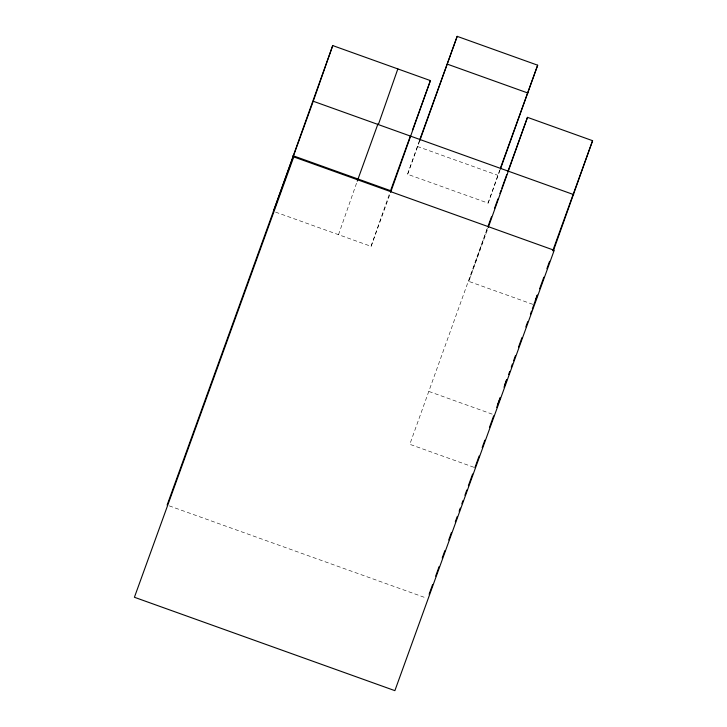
<?xml version="1.0" encoding="UTF-8"?>
<svg xmlns="http://www.w3.org/2000/svg" width="727" height="727" viewBox="0 0 727 727"><rect width="100%" height="100%" fill="white"/><g stroke="black" fill="none" stroke-linecap="round" stroke-linejoin="round"><path stroke-width="0.55" stroke-dasharray="3.63 2.73" d="M338.518 234.676L356.884 182.223M275.533 212.102L371.079 246.353L389.826 192.828M499.967 170.318L488.09 203.133L407.602 174.271L419.261 141.147M488.09 203.133L499.749 170M532.8 304.331L468.751 281.367L487.635 227.442M473.85 467.261L409.801 444.306L487.254 228.505M371.079 246.353L390.226 193.418M407.602 174.271L419.861 140.402M468.751 281.367L487.908 228.442M417.353 146.445L497.841 175.298M428.921 391.462L492.97 414.417M169.246 505.865L426.513 598.103"/><path stroke-width="1.09" d="M273.407 211.33L332.73 45.574L430.402 80.597L390.608 192.364M167.11 505.101L313.237 101.244L332.73 45.574M357.266 181.15L377.931 123.963M378.349 124.59L397.842 68.92M419.861 140.402L457.183 36.35L537.671 65.203L500.349 169.255M553.401 250.724L592.587 140.693L527.475 117.347L488.29 227.378M533.872 304.713L537.208 295.198M497.468 405.221L500.14 397.76M504.72 384.983L506.619 379.658M410.491 135.64L390.572 190.683L292.899 155.669M412.4 130.342L430.402 80.597M419.643 140.093L457.183 36.35M500.521 167.882L537.671 65.203M488.026 226.379L491.47 216.855M494.533 208.385L497.977 198.862M499.894 193.564L501.048 190.392M501.812 188.275L506.792 174.516M507.937 171.336L527.475 117.347M552.756 250.788L592.587 140.693M429.121 594.232L432.583 584.653M435.664 576.147L439.126 566.569M442.207 558.063L444.897 550.612M448.75 539.979L451.44 532.537M455.293 521.895L457.219 516.579M459.137 511.263L460.291 508.064M461.836 503.811L462.99 500.621M464.916 495.305L466.834 489.989M468.379 485.727L472.614 474.031M474.922 467.643L479.129 456.02M482.183 447.568L484.864 440.171M489.453 427.485L493.66 415.862M496.723 407.393L500.167 397.869M504.002 387.282L506.683 379.867M508.591 374.578L509.745 371.406M511.272 367.171L512.426 363.991M513.571 360.819L515.488 355.521M518.551 347.052L521.995 337.528M525.83 326.941L527.747 321.652M530.428 314.237L531.573 311.065M532.337 308.948L533.491 305.767M535.408 300.478L537.317 295.189M539.616 288.837L543.832 277.187M546.895 268.717L549.576 261.311M447.432 64.185L527.92 93.038M313.237 101.244L573.703 194.618M293.744 156.905L134.413 597.267L394.879 690.65L554.21 250.288L293.744 156.905"/></g></svg>
